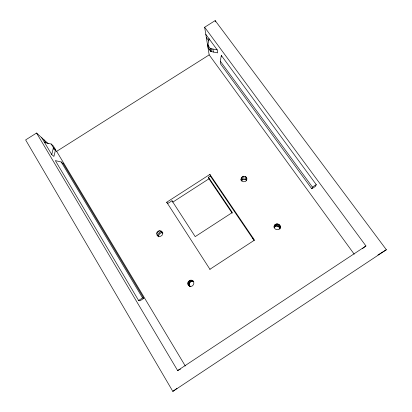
<?xml version="1.0" encoding="UTF-8"?>
<svg xmlns="http://www.w3.org/2000/svg" width="412" height="412" viewBox="0 0 412 412"><rect width="100%" height="100%" fill="white"/><g stroke="black" fill="none" stroke-linecap="round" stroke-linejoin="round"><path stroke-width="0.62" d="M279.856 229.041C282.9 224.066 273.826 221.517 274.001 227.311M274.207 226.198C273.367 229.973 279.635 231.214 280.268 227.388M241.01 179.241C240.685 175.564 246.788 175.136 246.963 178.829C247.293 182.511 241.175 182.943 241.01 179.241L241.118 180.497M190.19 286.561C187.625 284.383 190.653 279.928 193.609 281.597C190.71 277.261 184.988 283.647 189.443 286.036C192.888 287.962 195.829 282.199 192.286 280.505M158.821 236.565C158.043 234.227 160.804 231.879 162.982 233.053M156.673 233.789C156.39 230.061 162.575 229.577 162.596 233.424C162.889 237.157 156.684 237.647 156.673 233.789L158.702 235.819M220.286 61.172L221.342 55.491L316.256 184.638L315.546 186.322L311.786 188.778L220.652 64.051L220.286 61.172L312.445 187.12L311.786 188.778M274.14 227.141L274.459 225.457M274.897 224.808L274.464 227.064C276.091 225.122 279.63 226.291 279.763 228.825L280.309 226.605M205.809 34.351L217.217 49.873L217.608 52.86L210.784 51.51L208.297 48.106L207.813 45.135L209.044 38.759L209.234 39.99M275.051 226.559L275.494 224.293M275.752 226.224L276.21 223.948M276.524 226.075L276.998 223.798M277.307 226.126L277.801 223.85M278.054 226.373L278.563 224.102M278.718 226.806L279.238 224.54M279.243 227.383L279.774 225.127M279.599 228.073L280.139 225.833M44.558 142.506L51.732 154.541L53.9 156.442L55.563 149.674L53.369 146.013L51.206 144.025L44.558 142.506L41.72 137.747L36.555 133.035L25.632 139.91L172.829 391.4L386.368 249.734L215.188 20.6L204.64 27.238L209.172 54.889L354.212 254.183M51.732 154.541L53.426 147.723L51.206 144.025M246.464 177.428L246.633 180.605C245.449 178.844 242.519 179.055 241.587 180.95L241.314 177.783M362.488 248.627L365.944 245.964L204.64 27.238M172.829 391.4L176.98 388.367M36.555 133.035L177.644 370.558L365.944 245.964M138.623 300.492L142.562 297.922L143.865 298.314L139.972 300.853L138.623 300.492L55.347 160.618L61.234 161.978L63.314 163.806L143.865 298.314M312.445 187.12L316.256 184.638M209.888 269.288L254.498 240.124L209.893 174.405L166.711 202.23L210.022 269.422M209.893 174.405L210.357 176.027L208.472 177.242L232.337 212.504L195.2 236.622L171.984 200.757L167.622 203.574L166.711 202.23M208.472 177.242L208.941 178.818L172.829 202.101L171.984 200.757M55.244 150.071L56.65 151.353L209.172 54.889M377.912 254.992L386.368 249.734M177.644 370.558L180.492 369.121M207.813 45.135L210.326 48.575L217.217 49.873M62.145 163.533L63.314 163.806M188.789 285.578L190.365 286.685M188.279 284.96L189.69 285.959M187.944 284.228L189.36 285.238M187.805 283.43L189.226 284.46M187.882 282.622L189.299 283.672M188.155 281.859L189.572 282.92M188.619 281.195L190.02 282.272M189.232 280.67L190.617 281.757M189.953 280.32L191.328 281.417M190.741 280.17L192.095 281.272M191.534 280.237L192.878 281.329M192.94 280.963L193.81 281.684M53.215 148.578L55.357 150.524M53.426 147.723L55.563 149.674M41.72 137.747L48.209 143.659M157.106 235.242L158.723 236.843M157.029 232.291L159.053 234.351M158.084 231.142L160.083 233.228M159.552 230.658L161.519 232.754M208.297 48.106L210.383 50.336M161.046 230.962L162.596 232.631M206.319 37.471L208.812 40.87M210.357 176.027L254.158 240.608M208.941 178.818L232.208 213.215M56.65 151.353L185.282 365.98M61.234 161.978L142.562 297.922M43.991 139.812L45.866 142.959M207.967 44.331L208.266 46.154M210.326 48.575L210.784 51.51M211.186 48.734L211.634 51.675M212.906 49.059L213.349 52.051M215.188 20.6L215.347 21.867M221.342 55.491L221.486 56.665M242.333 176.666L242.586 179.853M243.796 176.182L244.017 179.38M245.305 176.46L245.495 179.653M252.788 237.606L252.803 238.61"/></g></svg>
